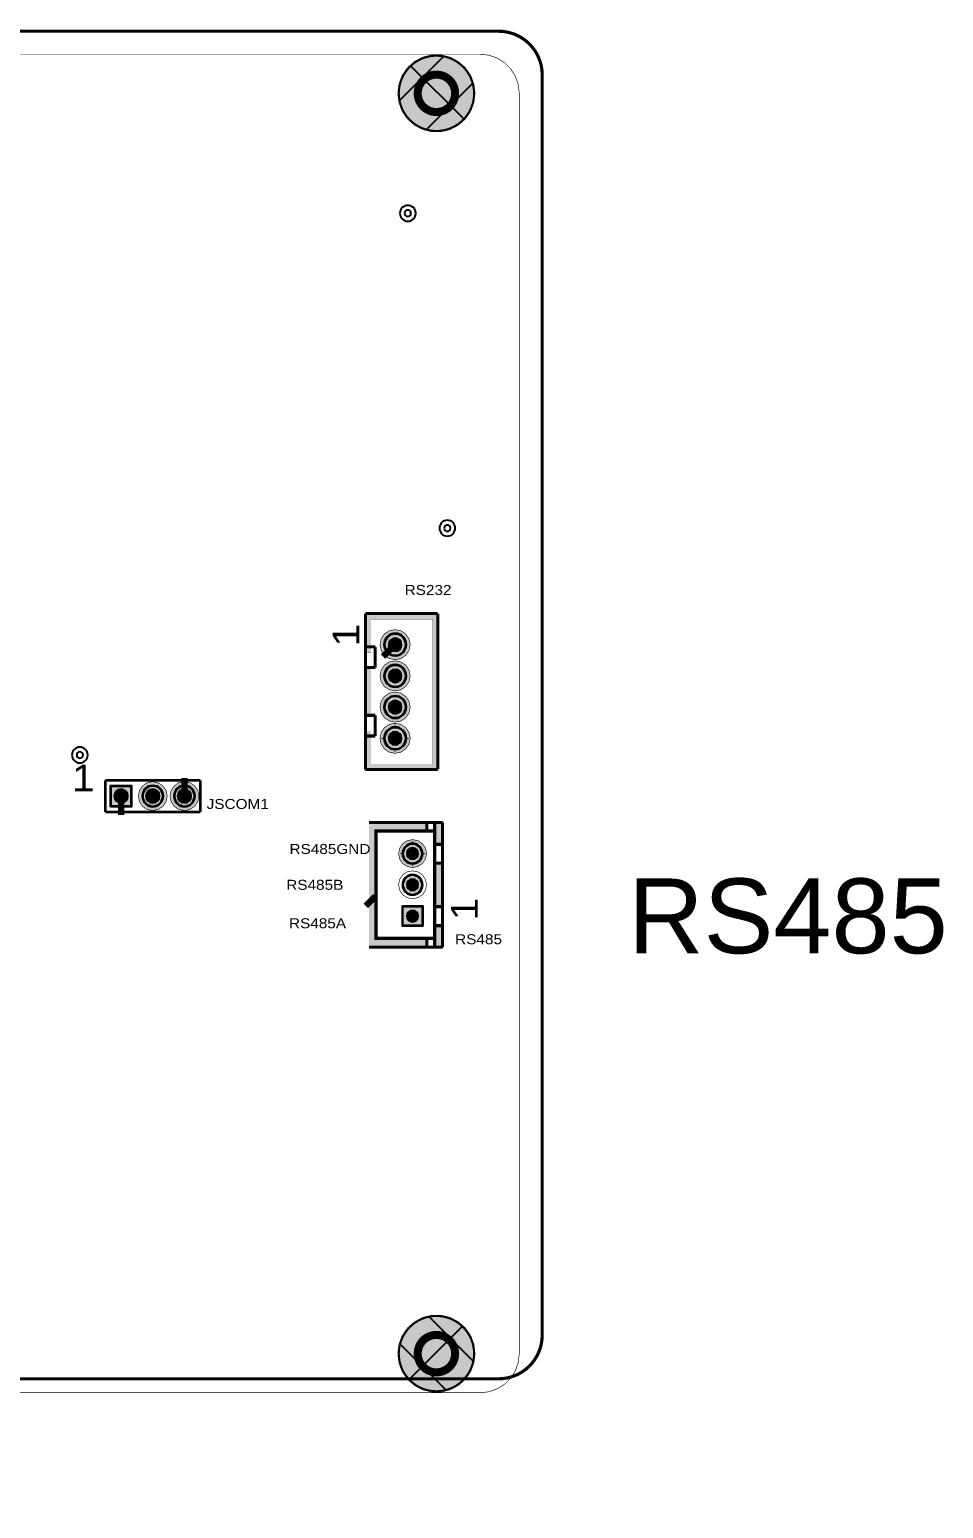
# Model space of a CAD drawing. Extents: x 0 to 215, y -148 to 39.
# Drawn here: x 141.4 to 214.6, y -116.9 to 1.6 of the extents above; entities that cross this region are included whole.
import ezdxf
from ezdxf.enums import TextEntityAlignment as Align

# ---------------------------------------------------------------- set-up
doc = ezdxf.new("R2010")
doc.units = 0
doc.header["$MEASUREMENT"] = 0
doc.layers.get('0').update_dxf_attribs({"linetype": 'CONTINUOUS'})
for name, color, linetype in [('BOARD-OUTLINE-LAYER', 6, 'CONTINUOUS'), ('BOTTOM-LAYER', 5, 'CONTINUOUS'), ('BOTTOM-PASTE-MASK-LAYER', 16, 'CONTINUOUS'), ('BOTTOM-SOLDER-MASK-LAYER', 200, 'CONTINUOUS'), ('DOCUMENT-LAYER', 7, 'CONTINUOUS'), ('HOLE-LAYER', 250, 'CONTINUOUS'), ('MULTI-LAYER', 9, 'CONTINUOUS'), ('TOP-LAYER', 1, 'CONTINUOUS'), ('TOP-PASTE-MASK-LAYER', 8, 'CONTINUOUS'), ('TOP-SILKSCREEN-LAYER', 40, 'CONTINUOUS'), ('TOP-SOLDER-MASK-LAYER', 216, 'CONTINUOUS')]:
    doc.layers.add(name, color=color, linetype=linetype)
doc.styles.get("Standard").update_dxf_attribs({"font": 'arial.ttf'})
pattern_1 = [(45, (0, 0), (-2.245064, 2.245064), []), (135, (0, 0), (-2.245064, -2.245064), [])]

msp = doc.modelspace()

# ---------------------------------------------------------------- hatches: boundary and pattern name
at = {"layer": 'BOTTOM-LAYER'}
for points in [[(170.9, -3.5), (170.99, -4.24), (171.25, -4.94), (171.68, -5.56), (172.24, -6.05), (172.9, -6.4), (173.63, -6.58), (174.37, -6.58), (175.1, -6.4), (175.76, -6.05), (176.32, -5.56), (176.75, -4.94), (177.01, -4.24), (177.1, -3.5), (177.01, -2.76), (176.75, -2.06), (176.32, -1.44), (175.76, -0.95), (175.1, -0.6), (174.37, -0.42), (173.63, -0.42), (172.9, -0.6), (172.24, -0.95), (171.68, -1.44), (171.25, -2.06), (170.99, -2.76)], [(170.69, -46.48), (170.23, -46.57), (169.83, -46.83), (169.57, -47.22), (169.48, -47.68), (169.57, -48.15), (169.83, -48.54), (170.23, -48.8), (170.69, -48.89), (171.15, -48.8), (171.54, -48.54), (171.8, -48.15), (171.9, -47.68), (171.8, -47.22), (171.54, -46.83), (171.15, -46.57)], [(169.84, -47.68, 1), (171.54, -47.68, 1)], [(170.69, -48.98), (170.23, -49.07), (169.83, -49.33), (169.57, -49.72), (169.48, -50.19), (169.57, -50.65), (169.83, -51.04), (170.23, -51.3), (170.69, -51.39), (171.15, -51.3), (171.54, -51.04), (171.8, -50.65), (171.9, -50.19), (171.8, -49.72), (171.54, -49.33), (171.15, -49.07)], [(169.84, -50.19, 1), (171.54, -50.19, 1)], [(169.84, -52.68, 1), (171.54, -52.68, 1)], [(170.69, -53.98), (170.23, -54.07), (169.83, -54.33), (169.57, -54.72), (169.48, -55.19), (169.57, -55.65), (169.83, -56.04), (170.23, -56.3), (170.69, -56.39), (171.15, -56.3), (171.54, -56.04), (171.8, -55.65), (171.9, -55.19), (171.8, -54.72), (171.54, -54.33), (171.15, -54.07)], [(169.84, -55.19, 1), (171.54, -55.19, 1)], [(147.93, -60.62), (147.93, -59.02), (149.5, -59.02), (149.5, -60.62)], [(150.1, -59.82), (150.19, -60.26), (150.44, -60.64), (150.81, -60.89), (151.26, -60.98), (151.7, -60.89), (152.08, -60.64), (152.33, -60.26), (152.42, -59.82), (152.33, -59.37), (152.08, -59), (151.7, -58.75), (151.26, -58.66), (150.81, -58.75), (150.44, -59), (150.19, -59.37)], [(150.46, -59.82, 1), (152.06, -59.82, 1)], [(152.64, -59.82), (152.73, -60.26), (152.98, -60.64), (153.35, -60.89), (153.8, -60.98), (154.24, -60.89), (154.62, -60.64), (154.87, -60.26), (154.96, -59.82), (154.87, -59.37), (154.62, -59), (154.24, -58.75), (153.8, -58.66), (153.35, -58.75), (152.98, -59), (152.73, -59.37)], [(153, -59.82, 1), (154.6, -59.82, 1)], [(172.09, -65.55), (172.51, -65.46), (172.88, -65.22), (173.12, -64.86), (173.21, -64.43), (173.12, -64), (172.88, -63.64), (172.51, -63.39), (172.09, -63.31), (171.66, -63.39), (171.29, -63.64), (171.05, -64), (170.97, -64.43), (171.05, -64.86), (171.29, -65.22), (171.66, -65.46)], [(171.32, -64.43, 1), (172.85, -64.43, 1)], [(171.32, -66.93, 1), (172.85, -66.93, 1)], [(172.85, -70.19), (171.32, -70.19), (171.32, -68.67), (172.85, -68.67)], [(170.9, -104.5), (170.99, -105.24), (171.25, -105.94), (171.68, -106.56), (172.24, -107.05), (172.9, -107.4), (173.63, -107.58), (174.37, -107.58), (175.1, -107.4), (175.76, -107.05), (176.32, -106.56), (176.75, -105.94), (177.01, -105.24), (177.1, -104.5), (177.01, -103.76), (176.75, -103.06), (176.32, -102.44), (175.76, -101.95), (175.1, -101.6), (174.37, -101.42), (173.63, -101.42), (172.9, -101.6), (172.24, -101.95), (171.68, -102.44), (171.25, -103.06), (170.99, -103.76)]]:
    msp.add_hatch(color=256, dxfattribs=at).paths.add_polyline_path(points)
at = {"layer": 'BOTTOM-PASTE-MASK-LAYER'}
for points in [[(169.84, -47.68, 1), (171.54, -47.68, 1)], [(169.84, -50.19, 1), (171.54, -50.19, 1)], [(169.84, -52.68, 1), (171.54, -52.68, 1)], [(169.84, -55.19, 1), (171.54, -55.19, 1)], [(147.93, -60.62), (147.93, -59.02), (149.5, -59.02), (149.5, -60.62)], [(150.46, -59.82, 1), (152.06, -59.82, 1)], [(153, -59.82, 1), (154.6, -59.82, 1)], [(171.32, -64.43, 1), (172.85, -64.43, 1)], [(171.32, -66.93, 1), (172.85, -66.93, 1)], [(172.85, -70.19), (171.32, -70.19), (171.32, -68.67), (172.85, -68.67)]]:
    msp.add_hatch(color=256, dxfattribs=at).paths.add_polyline_path(points)
at = {"layer": 'BOTTOM-SOLDER-MASK-LAYER'}
for points in [[(169.79, -47.68, 1), (171.59, -47.68, 1)], [(169.79, -50.19, 1), (171.59, -50.19, 1)], [(169.79, -52.68, 1), (171.59, -52.68, 1)], [(169.79, -55.19, 1), (171.59, -55.19, 1)], [(147.88, -60.67), (147.88, -58.97), (149.56, -58.97), (149.56, -60.67)], [(150.41, -59.82, 1), (152.11, -59.82, 1)], [(152.95, -59.82, 1), (154.65, -59.82, 1)], [(171.27, -64.43, 1), (172.9, -64.43, 1)], [(171.27, -66.93, 1), (172.9, -66.93, 1)], [(172.9, -70.24), (171.27, -70.24), (171.27, -68.62), (172.9, -68.62)]]:
    msp.add_hatch(color=256, dxfattribs=at).paths.add_polyline_path(points)
at = {"layer": 'DOCUMENT-LAYER'}
for points in [[(168.36, -45.19), (174.11, -45.19), (174.11, -57.69), (168.36, -57.69), (168.36, -54.57), (168.76, -54.57), (168.76, -57.24), (173.71, -57.24), (173.71, -45.64), (168.76, -45.64), (168.76, -48.31), (168.36, -48.31)], [(168.36, -45.19), (174.11, -45.19), (174.11, -57.69), (168.36, -57.69), (168.36, -54.57), (168.76, -54.57), (168.76, -57.24), (173.71, -57.24), (173.71, -45.64), (168.76, -45.64), (168.76, -48.31), (168.36, -48.31)], [(168.36, -53.44), (168.36, -49.44), (168.76, -49.44), (168.76, -53.44)], [(168.36, -53.44), (168.36, -49.44), (168.76, -49.44), (168.76, -53.44)], [(173.23, -61.93), (173.23, -62.61), (169.16, -62.61), (169.16, -71.25), (173.23, -71.25), (173.23, -71.93), (168.59, -71.93), (168.59, -61.93)], [(173.23, -61.93), (173.23, -62.61), (169.16, -62.61), (169.16, -71.25), (173.23, -71.25), (173.23, -71.93), (168.59, -71.93), (168.59, -61.93)], [(173.86, -61.93), (173.86, -63.68), (174.5, -63.63), (174.49, -61.93)], [(173.86, -61.93), (173.86, -63.68), (174.5, -63.63), (174.49, -61.93)], [(173.86, -65.2), (174.5, -65.15), (174.49, -68.68), (173.86, -68.68)], [(173.86, -65.2), (174.5, -65.15), (174.49, -68.68), (173.86, -68.68)], [(173.86, -70.2), (174.46, -70.2), (174.49, -70.23), (174.49, -71.93), (173.86, -71.93)], [(173.86, -70.2), (174.46, -70.2), (174.49, -70.23), (174.49, -71.93), (173.86, -71.93)]]:
    msp.add_hatch(color=256, dxfattribs=at).paths.add_polyline_path(points)
at = {"layer": 'HOLE-LAYER'}
for points in [[(170.16, -47.69, 1), (171.21, -47.69, 1)], [(170.16, -50.19, 1), (171.21, -50.19, 1)], [(170.16, -52.69, 1), (171.21, -52.69, 1)], [(170.16, -55.19, 1), (171.21, -55.19, 1)], [(148.17, -59.82, 1), (149.27, -59.82, 1)], [(150.71, -59.82, 1), (151.81, -59.82, 1)], [(153.25, -59.82, 1), (154.35, -59.82, 1)], [(171.63, -64.43, 1), (172.54, -64.43, 1)], [(171.63, -66.93, 1), (172.54, -66.93, 1)], [(171.63, -69.43, 1), (172.54, -69.43, 1)]]:
    msp.add_hatch(color=256, dxfattribs=at).paths.add_polyline_path(points)
at = {"layer": 'MULTI-LAYER'}
h = msp.add_hatch(dxfattribs=at)
h.set_pattern_fill('ANSI37', color=256, style=0)
h.set_pattern_definition(pattern_1)
h.paths.add_polyline_path([(171, -3.5, 1), (177, -3.5, 1)])
for points in [[(172.5, -3.5, 1), (175.5, -3.5, 1)], [(169.84, -47.68, 1), (171.54, -47.68, 1)], [(169.84, -47.68, 1), (171.54, -47.68, 1)], [(169.84, -47.68, 1), (171.54, -47.68, 1)], [(169.84, -50.19, 1), (171.54, -50.19, 1)], [(169.84, -50.19, 1), (171.54, -50.19, 1)], [(169.84, -50.19, 1), (171.54, -50.19, 1)], [(169.84, -52.68, 1), (171.54, -52.68, 1)], [(169.84, -52.68, 1), (171.54, -52.68, 1)], [(169.84, -52.68, 1), (171.54, -52.68, 1)], [(169.84, -55.19, 1), (171.54, -55.19, 1)], [(169.84, -55.19, 1), (171.54, -55.19, 1)], [(169.84, -55.19, 1), (171.54, -55.19, 1)], [(147.93, -60.62), (147.93, -59.02), (149.5, -59.02), (149.5, -60.62)], [(147.93, -60.62), (147.93, -59.02), (149.5, -59.02), (149.5, -60.62)], [(147.93, -60.62), (147.93, -59.02), (149.5, -59.02), (149.5, -60.62)], [(150.46, -59.82, 1), (152.06, -59.82, 1)], [(150.46, -59.82, 1), (152.06, -59.82, 1)], [(150.46, -59.82, 1), (152.06, -59.82, 1)], [(153, -59.82, 1), (154.6, -59.82, 1)], [(153, -59.82, 1), (154.6, -59.82, 1)], [(153, -59.82, 1), (154.6, -59.82, 1)], [(171.32, -64.43, 1), (172.85, -64.43, 1)], [(171.32, -64.43, 1), (172.85, -64.43, 1)], [(171.32, -64.43, 1), (172.85, -64.43, 1)], [(171.32, -66.93, 1), (172.85, -66.93, 1)], [(171.32, -66.93, 1), (172.85, -66.93, 1)], [(171.32, -66.93, 1), (172.85, -66.93, 1)], [(172.85, -70.19), (171.32, -70.19), (171.32, -68.67), (172.85, -68.67)], [(172.85, -70.19), (171.32, -70.19), (171.32, -68.67), (172.85, -68.67)], [(172.85, -70.19), (171.32, -70.19), (171.32, -68.67), (172.85, -68.67)], [(172.5, -104.5, 1), (175.5, -104.5, 1)]]:
    msp.add_hatch(color=256, dxfattribs=at).paths.add_polyline_path(points)
h = msp.add_hatch(dxfattribs=at)
h.set_pattern_fill('ANSI37', color=256, style=0)
h.set_pattern_definition(pattern_1)
h.paths.add_polyline_path([(171, -104.5, 1), (177, -104.5, 1)])
at = {"layer": 'TOP-LAYER'}
for points in [[(170.9, -3.5), (170.99, -4.24), (171.25, -4.94), (171.68, -5.56), (172.24, -6.05), (172.9, -6.4), (173.63, -6.58), (174.37, -6.58), (175.1, -6.4), (175.76, -6.05), (176.32, -5.56), (176.75, -4.94), (177.01, -4.24), (177.1, -3.5), (177.01, -2.76), (176.75, -2.06), (176.32, -1.44), (175.76, -0.95), (175.1, -0.6), (174.37, -0.42), (173.63, -0.42), (172.9, -0.6), (172.24, -0.95), (171.68, -1.44), (171.25, -2.06), (170.99, -2.76)], [(169.84, -47.68, 1), (171.54, -47.68, 1)], [(169.84, -50.19, 1), (171.54, -50.19, 1)], [(170.69, -51.48), (170.23, -51.57), (169.83, -51.83), (169.57, -52.22), (169.48, -52.68), (169.57, -53.15), (169.83, -53.54), (170.23, -53.8), (170.69, -53.89), (171.15, -53.8), (171.54, -53.54), (171.8, -53.15), (171.9, -52.68), (171.8, -52.22), (171.54, -51.83), (171.15, -51.57)], [(169.84, -52.68, 1), (171.54, -52.68, 1)], [(170.69, -53.98), (170.23, -54.07), (169.83, -54.33), (169.57, -54.72), (169.48, -55.19), (169.57, -55.65), (169.83, -56.04), (170.23, -56.3), (170.69, -56.39), (171.15, -56.3), (171.54, -56.04), (171.8, -55.65), (171.9, -55.19), (171.8, -54.72), (171.54, -54.33), (171.15, -54.07)], [(169.84, -55.19, 1), (171.54, -55.19, 1)], [(147.93, -60.62), (147.93, -59.02), (149.5, -59.02), (149.5, -60.62)], [(150.46, -59.82, 1), (152.06, -59.82, 1)], [(153, -59.82, 1), (154.6, -59.82, 1)], [(172.09, -65.55), (172.51, -65.46), (172.88, -65.22), (173.12, -64.86), (173.21, -64.43), (173.12, -64), (172.88, -63.64), (172.51, -63.39), (172.09, -63.31), (171.66, -63.39), (171.29, -63.64), (171.05, -64), (170.97, -64.43), (171.05, -64.86), (171.29, -65.22), (171.66, -65.46)], [(171.32, -64.43, 1), (172.85, -64.43, 1)], [(171.32, -66.93, 1), (172.85, -66.93, 1)], [(172.85, -70.19), (171.32, -70.19), (171.32, -68.67), (172.85, -68.67)], [(170.9, -104.5), (170.99, -105.24), (171.25, -105.94), (171.68, -106.56), (172.24, -107.05), (172.9, -107.4), (173.63, -107.58), (174.37, -107.58), (175.1, -107.4), (175.76, -107.05), (176.32, -106.56), (176.75, -105.94), (177.01, -105.24), (177.1, -104.5), (177.01, -103.76), (176.75, -103.06), (176.32, -102.44), (175.76, -101.95), (175.1, -101.6), (174.37, -101.42), (173.63, -101.42), (172.9, -101.6), (172.24, -101.95), (171.68, -102.44), (171.25, -103.06), (170.99, -103.76)]]:
    msp.add_hatch(color=256, dxfattribs=at).paths.add_polyline_path(points)
at = {"layer": 'TOP-PASTE-MASK-LAYER'}
for points in [[(169.84, -47.68, 1), (171.54, -47.68, 1)], [(169.84, -50.19, 1), (171.54, -50.19, 1)], [(169.84, -52.68, 1), (171.54, -52.68, 1)], [(169.84, -55.19, 1), (171.54, -55.19, 1)], [(147.93, -60.62), (147.93, -59.02), (149.5, -59.02), (149.5, -60.62)], [(150.46, -59.82, 1), (152.06, -59.82, 1)], [(153, -59.82, 1), (154.6, -59.82, 1)], [(171.32, -64.43, 1), (172.85, -64.43, 1)], [(171.32, -66.93, 1), (172.85, -66.93, 1)], [(172.85, -70.19), (171.32, -70.19), (171.32, -68.67), (172.85, -68.67)]]:
    msp.add_hatch(color=256, dxfattribs=at).paths.add_polyline_path(points)
at = {"layer": 'TOP-SOLDER-MASK-LAYER'}
for points in [[(169.79, -47.68, 1), (171.59, -47.68, 1)], [(169.79, -50.19, 1), (171.59, -50.19, 1)], [(169.79, -52.68, 1), (171.59, -52.68, 1)], [(169.79, -55.19, 1), (171.59, -55.19, 1)], [(147.88, -60.67), (147.88, -58.97), (149.56, -58.97), (149.56, -60.67)], [(150.41, -59.82, 1), (152.11, -59.82, 1)], [(152.95, -59.82, 1), (154.65, -59.82, 1)], [(171.27, -64.43, 1), (172.9, -64.43, 1)], [(171.27, -66.93, 1), (172.9, -66.93, 1)], [(172.9, -70.24), (171.27, -70.24), (171.27, -68.62), (172.9, -68.62)]]:
    msp.add_hatch(color=256, dxfattribs=at).paths.add_polyline_path(points)

# ---------------------------------------------------------------- linework, layer by layer
at = {"layer": 'BOARD-OUTLINE-LAYER', "const_width": 0.254}
msp.add_lwpolyline([(1.48, -103.02), (1.48, -2.02, -0.414), (4.98, 1.48), (178.98, 1.48, -0.414), (182.48, -2.02), (182.48, -103.02, -0.414), (178.98, -106.52), (4.98, -106.52, -0.414)], format="xyb", close=True, dxfattribs=at)
at = {"layer": 'BOTTOM-LAYER'}
for points, const_width in [([(0.25, -116.71), (0.25, 0), (187.07, 0), (187.07, -116.71)], 0.00508), ([(170.9, -3.5), (170.99, -4.24), (171.25, -4.94), (171.68, -5.56), (172.24, -6.05), (172.9, -6.4), (173.63, -6.58), (174.37, -6.58), (175.1, -6.4), (175.76, -6.05), (176.32, -5.56), (176.75, -4.94), (177.01, -4.24), (177.1, -3.5), (177.01, -2.76), (176.75, -2.06), (176.32, -1.44), (175.76, -0.95), (175.1, -0.6), (174.37, -0.42), (173.63, -0.42), (172.9, -0.6), (172.24, -0.95), (171.68, -1.44), (171.25, -2.06), (170.99, -2.76)], 0.0508), ([(170.69, -46.48), (170.23, -46.57), (169.83, -46.83), (169.57, -47.22), (169.48, -47.68), (169.57, -48.15), (169.83, -48.54), (170.23, -48.8), (170.69, -48.89), (171.15, -48.8), (171.54, -48.54), (171.8, -48.15), (171.9, -47.68), (171.8, -47.22), (171.54, -46.83), (171.15, -46.57)], 0.0508), ([(170.69, -48.98), (170.23, -49.07), (169.83, -49.33), (169.57, -49.72), (169.48, -50.19), (169.57, -50.65), (169.83, -51.04), (170.23, -51.3), (170.69, -51.39), (171.15, -51.3), (171.54, -51.04), (171.8, -50.65), (171.9, -50.19), (171.8, -49.72), (171.54, -49.33), (171.15, -49.07)], 0.0508), ([(170.69, -53.98), (170.23, -54.07), (169.83, -54.33), (169.57, -54.72), (169.48, -55.19), (169.57, -55.65), (169.83, -56.04), (170.23, -56.3), (170.69, -56.39), (171.15, -56.3), (171.54, -56.04), (171.8, -55.65), (171.9, -55.19), (171.8, -54.72), (171.54, -54.33), (171.15, -54.07)], 0.0508), ([(150.1, -59.82), (150.19, -60.26), (150.44, -60.64), (150.81, -60.89), (151.26, -60.98), (151.7, -60.89), (152.08, -60.64), (152.33, -60.26), (152.42, -59.82), (152.33, -59.37), (152.08, -59), (151.7, -58.75), (151.26, -58.66), (150.81, -58.75), (150.44, -59), (150.19, -59.37)], 0.0508), ([(152.64, -59.82), (152.73, -60.26), (152.98, -60.64), (153.35, -60.89), (153.8, -60.98), (154.24, -60.89), (154.62, -60.64), (154.87, -60.26), (154.96, -59.82), (154.87, -59.37), (154.62, -59), (154.24, -58.75), (153.8, -58.66), (153.35, -58.75), (152.98, -59), (152.73, -59.37)], 0.0508), ([(172.09, -65.55), (172.51, -65.46), (172.88, -65.22), (173.12, -64.86), (173.21, -64.43), (173.12, -64), (172.88, -63.64), (172.51, -63.39), (172.09, -63.31), (171.66, -63.39), (171.29, -63.64), (171.05, -64), (170.97, -64.43), (171.05, -64.86), (171.29, -65.22), (171.66, -65.46)], 0.0508), ([(172.09, -68.05), (172.51, -67.96), (172.88, -67.72), (173.12, -67.36), (173.21, -66.93), (173.12, -66.5), (172.88, -66.14), (172.51, -65.89), (172.09, -65.81), (171.66, -65.89), (171.29, -66.14), (171.05, -66.5), (170.97, -66.93), (171.05, -67.36), (171.29, -67.72), (171.66, -67.96)], 0.0508), ([(170.9, -104.5), (170.99, -105.24), (171.25, -105.94), (171.68, -106.56), (172.24, -107.05), (172.9, -107.4), (173.63, -107.58), (174.37, -107.58), (175.1, -107.4), (175.76, -107.05), (176.32, -106.56), (176.75, -105.94), (177.01, -105.24), (177.1, -104.5), (177.01, -103.76), (176.75, -103.06), (176.32, -102.44), (175.76, -101.95), (175.1, -101.6), (174.37, -101.42), (173.63, -101.42), (172.9, -101.6), (172.24, -101.95), (171.68, -102.44), (171.25, -103.06), (170.99, -103.76)], 0.0508)]:
    msp.add_lwpolyline(points, close=True, dxfattribs=dict(at, const_width=const_width))
for points, const_width in [([(3.5, -0.36), (177.5, -0.36), (178.2, -0.44), (178.86, -0.67), (179.46, -1.04), (179.96, -1.54), (180.33, -2.14), (180.56, -2.8), (180.64, -3.5), (180.64, -104.5), (180.56, -105.2), (180.33, -105.86), (179.96, -106.46), (179.46, -106.96), (178.86, -107.33), (178.2, -107.56), (177.5, -107.64), (3.5, -107.64)], 0.0508), ([(170.69, -54.34), (170.69, -54.08)], 0.0508), ([(169.84, -55.19), (169.58, -55.19)], 0.0508), ([(171.54, -55.19), (171.79, -55.19)], 0.0508), ([(170.69, -56.03), (170.69, -56.29)], 0.0508), ([(148.72, -61.34), (148.72, -59.82)], 0.508), ([(172.09, -63.67), (172.09, -63.41)], 0.0508), ([(171.33, -64.43), (171.07, -64.43)], 0.0508), ([(172.09, -65.19), (172.09, -65.45)], 0.0508), ([(172.84, -64.43), (173.1, -64.43)], 0.0508)]:
    msp.add_lwpolyline(points, dxfattribs=dict(at, const_width=const_width))
for points in [[(169.84, -47.68, 1), (171.54, -47.68, 1)], [(169.84, -50.19, 1), (171.54, -50.19, 1)], [(169.84, -52.68, 1), (171.54, -52.68, 1)], [(169.84, -55.19, 1), (171.54, -55.19, 1)], [(171.32, -64.43, 1), (172.85, -64.43, 1)], [(171.32, -66.93, 1), (172.85, -66.93, 1)]]:
    msp.add_lwpolyline(points, format="xyb", close=True, dxfattribs=at)
for points in [[(147.93, -60.62), (147.93, -59.02), (149.5, -59.02), (149.5, -60.62)], [(172.85, -70.19), (171.32, -70.19), (171.32, -68.67), (172.85, -68.67)]]:
    msp.add_lwpolyline(points, close=True, dxfattribs=at)
for points in [[(150.46, -59.82, 1), (152.06, -59.82), (152.06, -59.82, 1), (150.46, -59.82)], [(153, -59.82, 1), (154.6, -59.82), (154.6, -59.82, 1), (153, -59.82)]]:
    msp.add_lwpolyline(points, format="xyb", dxfattribs=at)
at = {"layer": 'BOTTOM-PASTE-MASK-LAYER'}
for points in [[(169.84, -47.68, 1), (171.54, -47.68, 1)], [(169.84, -50.19, 1), (171.54, -50.19, 1)], [(169.84, -52.68, 1), (171.54, -52.68, 1)], [(169.84, -55.19, 1), (171.54, -55.19, 1)], [(171.32, -64.43, 1), (172.85, -64.43, 1)], [(171.32, -66.93, 1), (172.85, -66.93, 1)]]:
    msp.add_lwpolyline(points, format="xyb", close=True, dxfattribs=at)
for points in [[(147.93, -60.62), (147.93, -59.02), (149.5, -59.02), (149.5, -60.62)], [(172.85, -70.19), (171.32, -70.19), (171.32, -68.67), (172.85, -68.67)]]:
    msp.add_lwpolyline(points, close=True, dxfattribs=at)
for points in [[(150.46, -59.82, 1), (152.06, -59.82), (152.06, -59.82, 1), (150.46, -59.82)], [(153, -59.82, 1), (154.6, -59.82), (154.6, -59.82, 1), (153, -59.82)]]:
    msp.add_lwpolyline(points, format="xyb", dxfattribs=at)
at = {"layer": 'BOTTOM-SOLDER-MASK-LAYER'}
for points in [[(169.79, -47.68, 1), (171.59, -47.68, 1)], [(169.79, -50.19, 1), (171.59, -50.19, 1)], [(169.79, -52.68, 1), (171.59, -52.68, 1)], [(169.79, -55.19, 1), (171.59, -55.19, 1)], [(150.41, -59.82, 1), (152.11, -59.82, 1)], [(152.95, -59.82, 1), (154.65, -59.82, 1)], [(171.27, -64.43, 1), (172.9, -64.43, 1)], [(171.27, -66.93, 1), (172.9, -66.93, 1)]]:
    msp.add_lwpolyline(points, format="xyb", close=True, dxfattribs=at)
for points in [[(147.88, -60.67), (147.88, -58.97), (149.56, -58.97), (149.56, -60.67)], [(172.9, -70.24), (171.27, -70.24), (171.27, -68.62), (172.9, -68.62)]]:
    msp.add_lwpolyline(points, close=True, dxfattribs=at)
at = {"layer": 'DOCUMENT-LAYER', "const_width": 0.00508}
for points in [[(168.36, -45.19), (174.11, -45.19), (174.11, -57.69), (168.36, -57.69), (168.36, -54.57), (168.76, -54.57), (168.76, -57.24), (173.71, -57.24), (173.71, -45.64), (168.76, -45.64), (168.76, -48.31), (168.36, -48.31)], [(168.36, -45.19), (174.11, -45.19), (174.11, -57.69), (168.36, -57.69), (168.36, -54.57), (168.76, -54.57), (168.76, -57.24), (173.71, -57.24), (173.71, -45.64), (168.76, -45.64), (168.76, -48.31), (168.36, -48.31)], [(168.36, -53.44), (168.36, -49.44), (168.76, -49.44), (168.76, -53.44)], [(168.36, -53.44), (168.36, -49.44), (168.76, -49.44), (168.76, -53.44)], [(173.23, -61.93), (173.23, -62.61), (169.16, -62.61), (169.16, -71.25), (173.23, -71.25), (173.23, -71.93), (168.59, -71.93), (168.59, -61.93)], [(173.23, -61.93), (173.23, -62.61), (169.16, -62.61), (169.16, -71.25), (173.23, -71.25), (173.23, -71.93), (168.59, -71.93), (168.59, -61.93)], [(173.86, -61.93), (173.86, -63.68), (174.5, -63.63), (174.49, -61.93)], [(173.86, -61.93), (173.86, -63.68), (174.5, -63.63), (174.49, -61.93)], [(173.86, -65.2), (174.5, -65.15), (174.49, -68.68), (173.86, -68.68)], [(173.86, -65.2), (174.5, -65.15), (174.49, -68.68), (173.86, -68.68)], [(173.86, -70.2), (174.46, -70.2), (174.49, -70.23), (174.49, -71.93), (173.86, -71.93)], [(173.86, -70.2), (174.46, -70.2), (174.49, -70.23), (174.49, -71.93), (173.86, -71.93)]]:
    msp.add_lwpolyline(points, close=True, dxfattribs=at)
at = {"layer": 'HOLE-LAYER'}
for points in [[(171.45, -13.11, 1), (171.96, -13.11, 1)], [(174.63, -38.35, 1), (175.13, -38.35, 1)], [(170.16, -47.69, 1), (171.21, -47.69, 1)], [(170.16, -50.19, 1), (171.21, -50.19, 1)], [(170.16, -52.69, 1), (171.21, -52.69, 1)], [(170.16, -55.19, 1), (171.21, -55.19, 1)], [(145.16, -56.53, 1), (145.67, -56.53, 1)]]:
    msp.add_lwpolyline(points, format="xyb", close=True, dxfattribs=at)
for points in [[(148.17, -59.82, 1), (149.27, -59.82), (149.27, -59.82, 1), (148.17, -59.82)], [(150.71, -59.82, 1), (151.81, -59.82), (151.81, -59.82, 1), (150.71, -59.82)], [(153.25, -59.82, 1), (154.35, -59.82), (154.35, -59.82, 1), (153.25, -59.82)], [(171.63, -64.43, 1), (172.54, -64.43), (172.54, -64.43, 1), (171.63, -64.43)], [(171.63, -66.93, 1), (172.54, -66.93), (172.54, -66.93, 1), (171.63, -66.93)], [(171.63, -69.43, 1), (172.54, -69.43), (172.54, -69.43, 1), (171.63, -69.43)]]:
    msp.add_lwpolyline(points, format="xyb", dxfattribs=at)
at = {"layer": 'MULTI-LAYER', "const_width": 0.129}
for points in [[(171, -3.5, 1), (177, -3.5), (177, -3.5, 1), (171, -3.5)], [(171, -104.5, 1), (177, -104.5), (177, -104.5, 1), (171, -104.5)]]:
    msp.add_lwpolyline(points, format="xyb", dxfattribs=at)
at = {"layer": 'MULTI-LAYER', "const_width": 0.645}
for points in [[(172.5, -3.5, 1), (175.5, -3.5, 1)], [(172.5, -104.5, 1), (175.5, -104.5, 1)]]:
    msp.add_lwpolyline(points, format="xyb", close=True, dxfattribs=at)
at = {"layer": 'MULTI-LAYER'}
for points in [[(171.07, -13.11, 1), (172.34, -13.11, 1)], [(174.24, -38.35, 1), (175.51, -38.35, 1)], [(169.84, -47.68, 1), (171.54, -47.68, 1)], [(169.84, -47.68, 1), (171.54, -47.68, 1)], [(169.84, -47.68, 1), (171.54, -47.68, 1)], [(169.84, -50.19, 1), (171.54, -50.19, 1)], [(169.84, -50.19, 1), (171.54, -50.19, 1)], [(169.84, -50.19, 1), (171.54, -50.19, 1)], [(169.84, -52.68, 1), (171.54, -52.68, 1)], [(169.84, -52.68, 1), (171.54, -52.68, 1)], [(169.84, -52.68, 1), (171.54, -52.68, 1)], [(169.84, -55.19, 1), (171.54, -55.19, 1)], [(169.84, -55.19, 1), (171.54, -55.19, 1)], [(169.84, -55.19, 1), (171.54, -55.19, 1)], [(144.78, -56.53, 1), (146.05, -56.53, 1)], [(171.32, -64.43, 1), (172.85, -64.43, 1)], [(171.32, -64.43, 1), (172.85, -64.43, 1)], [(171.32, -64.43, 1), (172.85, -64.43, 1)], [(171.32, -66.93, 1), (172.85, -66.93, 1)], [(171.32, -66.93, 1), (172.85, -66.93, 1)], [(171.32, -66.93, 1), (172.85, -66.93, 1)]]:
    msp.add_lwpolyline(points, format="xyb", close=True, dxfattribs=at)
for points in [[(147.93, -60.62), (147.93, -59.02), (149.5, -59.02), (149.5, -60.62)], [(147.93, -60.62), (147.93, -59.02), (149.5, -59.02), (149.5, -60.62)], [(147.93, -60.62), (147.93, -59.02), (149.5, -59.02), (149.5, -60.62)], [(172.85, -70.19), (171.32, -70.19), (171.32, -68.67), (172.85, -68.67)], [(172.85, -70.19), (171.32, -70.19), (171.32, -68.67), (172.85, -68.67)], [(172.85, -70.19), (171.32, -70.19), (171.32, -68.67), (172.85, -68.67)]]:
    msp.add_lwpolyline(points, close=True, dxfattribs=at)
for points in [[(150.46, -59.82, 1), (152.06, -59.82), (152.06, -59.82, 1), (150.46, -59.82)], [(150.46, -59.82, 1), (152.06, -59.82), (152.06, -59.82, 1), (150.46, -59.82)], [(150.46, -59.82, 1), (152.06, -59.82), (152.06, -59.82, 1), (150.46, -59.82)], [(153, -59.82, 1), (154.6, -59.82), (154.6, -59.82, 1), (153, -59.82)], [(153, -59.82, 1), (154.6, -59.82), (154.6, -59.82, 1), (153, -59.82)], [(153, -59.82, 1), (154.6, -59.82), (154.6, -59.82, 1), (153, -59.82)]]:
    msp.add_lwpolyline(points, format="xyb", dxfattribs=at)
at = {"layer": 'TOP-LAYER'}
for points, const_width in [([(-0.06, -116.9), (-0.06, -0.19), (186.75, -0.19), (186.75, -116.9)], 0.00508), ([(170.9, -3.5), (170.99, -4.24), (171.25, -4.94), (171.68, -5.56), (172.24, -6.05), (172.9, -6.4), (173.63, -6.58), (174.37, -6.58), (175.1, -6.4), (175.76, -6.05), (176.32, -5.56), (176.75, -4.94), (177.01, -4.24), (177.1, -3.5), (177.01, -2.76), (176.75, -2.06), (176.32, -1.44), (175.76, -0.95), (175.1, -0.6), (174.37, -0.42), (173.63, -0.42), (172.9, -0.6), (172.24, -0.95), (171.68, -1.44), (171.25, -2.06), (170.99, -2.76)], 0.0508), ([(170.69, -51.48), (170.23, -51.57), (169.83, -51.83), (169.57, -52.22), (169.48, -52.68), (169.57, -53.15), (169.83, -53.54), (170.23, -53.8), (170.69, -53.89), (171.15, -53.8), (171.54, -53.54), (171.8, -53.15), (171.9, -52.68), (171.8, -52.22), (171.54, -51.83), (171.15, -51.57)], 0.0508), ([(170.69, -53.98), (170.23, -54.07), (169.83, -54.33), (169.57, -54.72), (169.48, -55.19), (169.57, -55.65), (169.83, -56.04), (170.23, -56.3), (170.69, -56.39), (171.15, -56.3), (171.54, -56.04), (171.8, -55.65), (171.9, -55.19), (171.8, -54.72), (171.54, -54.33), (171.15, -54.07)], 0.0508), ([(172.09, -65.55), (172.51, -65.46), (172.88, -65.22), (173.12, -64.86), (173.21, -64.43), (173.12, -64), (172.88, -63.64), (172.51, -63.39), (172.09, -63.31), (171.66, -63.39), (171.29, -63.64), (171.05, -64), (170.97, -64.43), (171.05, -64.86), (171.29, -65.22), (171.66, -65.46)], 0.0508), ([(170.9, -104.5), (170.99, -105.24), (171.25, -105.94), (171.68, -106.56), (172.24, -107.05), (172.9, -107.4), (173.63, -107.58), (174.37, -107.58), (175.1, -107.4), (175.76, -107.05), (176.32, -106.56), (176.75, -105.94), (177.01, -105.24), (177.1, -104.5), (177.01, -103.76), (176.75, -103.06), (176.32, -102.44), (175.76, -101.95), (175.1, -101.6), (174.37, -101.42), (173.63, -101.42), (172.9, -101.6), (172.24, -101.95), (171.68, -102.44), (171.25, -103.06), (170.99, -103.76)], 0.0508)]:
    msp.add_lwpolyline(points, close=True, dxfattribs=dict(at, const_width=const_width))
for points, const_width in [([(3.5, -0.36), (177.5, -0.36), (178.2, -0.44), (178.86, -0.67), (179.46, -1.04), (179.96, -1.54), (180.33, -2.14), (180.56, -2.8), (180.64, -3.5), (180.64, -104.5), (180.56, -105.2), (180.33, -105.86), (179.96, -106.46), (179.46, -106.96), (178.86, -107.33), (178.2, -107.56), (177.5, -107.64), (3.5, -107.64)], 0.0508), ([(169.73, -48.64), (170.69, -47.68)], 0.508), ([(170.41, -49.91), (170.69, -50.19)], 0.508), ([(170.69, -54.34), (170.69, -54.08)], 0.0508), ([(169.84, -55.19), (169.58, -55.19)], 0.0508), ([(171.54, -55.19), (171.79, -55.19)], 0.0508), ([(170.69, -56.03), (170.69, -56.29)], 0.0508), ([(153.8, -59.82), (153.8, -58.38)], 0.508), ([(151.26, -59.53), (151.26, -59.82)], 0.508), ([(172.09, -63.67), (172.09, -63.41)], 0.0508), ([(171.33, -64.43), (171.07, -64.43)], 0.0508), ([(172.09, -65.19), (172.09, -65.45)], 0.0508), ([(172.84, -64.43), (173.1, -64.43)], 0.0508), ([(168.33, -68.63), (169.11, -67.85)], 0.508)]:
    msp.add_lwpolyline(points, dxfattribs=dict(at, const_width=const_width))
for points in [[(169.84, -47.68, 1), (171.54, -47.68, 1)], [(169.84, -50.19, 1), (171.54, -50.19, 1)], [(169.84, -52.68, 1), (171.54, -52.68, 1)], [(169.84, -55.19, 1), (171.54, -55.19, 1)], [(171.32, -64.43, 1), (172.85, -64.43, 1)], [(171.32, -66.93, 1), (172.85, -66.93, 1)]]:
    msp.add_lwpolyline(points, format="xyb", close=True, dxfattribs=at)
for points in [[(147.93, -60.62), (147.93, -59.02), (149.5, -59.02), (149.5, -60.62)], [(172.85, -70.19), (171.32, -70.19), (171.32, -68.67), (172.85, -68.67)]]:
    msp.add_lwpolyline(points, close=True, dxfattribs=at)
for points in [[(150.46, -59.82, 1), (152.06, -59.82), (152.06, -59.82, 1), (150.46, -59.82)], [(153, -59.82, 1), (154.6, -59.82), (154.6, -59.82, 1), (153, -59.82)]]:
    msp.add_lwpolyline(points, format="xyb", dxfattribs=at)
at = {"layer": 'TOP-PASTE-MASK-LAYER'}
for points in [[(169.84, -47.68, 1), (171.54, -47.68, 1)], [(169.84, -50.19, 1), (171.54, -50.19, 1)], [(169.84, -52.68, 1), (171.54, -52.68, 1)], [(169.84, -55.19, 1), (171.54, -55.19, 1)], [(171.32, -64.43, 1), (172.85, -64.43, 1)], [(171.32, -66.93, 1), (172.85, -66.93, 1)]]:
    msp.add_lwpolyline(points, format="xyb", close=True, dxfattribs=at)
for points in [[(147.93, -60.62), (147.93, -59.02), (149.5, -59.02), (149.5, -60.62)], [(172.85, -70.19), (171.32, -70.19), (171.32, -68.67), (172.85, -68.67)]]:
    msp.add_lwpolyline(points, close=True, dxfattribs=at)
for points in [[(150.46, -59.82, 1), (152.06, -59.82), (152.06, -59.82, 1), (150.46, -59.82)], [(153, -59.82, 1), (154.6, -59.82), (154.6, -59.82, 1), (153, -59.82)]]:
    msp.add_lwpolyline(points, format="xyb", dxfattribs=at)
at = {"layer": 'TOP-SILKSCREEN-LAYER'}
for points, const_width in [([(168.31, -57.69), (168.31, -45.19)], 0.254), ([(168.31, -45.19), (174.11, -45.19)], 0.254), ([(168.31, -57.69), (168.31, -45.19)], 0.254), ([(168.31, -45.19), (174.11, -45.19)], 0.254), ([(174.11, -45.19), (174.11, -57.68)], 0.254), ([(174.11, -45.19), (174.11, -57.68)], 0.254), ([(168.36, -47.86), (168.31, -47.91)], 0.254), ([(168.36, -47.86), (168.31, -47.91)], 0.254), ([(169.09, -47.86), (168.36, -47.86)], 0.254), ([(169.09, -47.86), (168.36, -47.86)], 0.254), ([(169.09, -49.52), (169.09, -47.86)], 0.254), ([(169.09, -49.52), (169.09, -47.86)], 0.254), ([(168.31, -49.52), (169.09, -49.52)], 0.254), ([(168.31, -49.52), (169.09, -49.52)], 0.254), ([(168.36, -53.35), (168.31, -53.4)], 0.254), ([(168.36, -53.35), (168.31, -53.4)], 0.254), ([(169.09, -53.35), (168.36, -53.35)], 0.254), ([(169.09, -53.35), (168.36, -53.35)], 0.254), ([(169.09, -55.01), (169.09, -53.35)], 0.254), ([(169.09, -55.01), (169.09, -53.35)], 0.254), ([(168.31, -55.01), (169.09, -55.01)], 0.254), ([(168.31, -55.01), (169.09, -55.01)], 0.254), ([(174.11, -57.69), (168.31, -57.69)], 0.254), ([(174.11, -57.69), (168.31, -57.69)], 0.254), ([(174.11, -57.68), (174.1, -57.69)], 0.254), ([(174.11, -57.68), (174.1, -57.69)], 0.254), ([(149.35, -58.55), (147.45, -58.55)], 0.203), ([(147.45, -58.55), (147.45, -61.09)], 0.203), ([(149.35, -58.55), (147.45, -58.55)], 0.203), ([(147.45, -58.55), (147.45, -61.09)], 0.203), ([(155.07, -58.55), (149.35, -58.55)], 0.203), ([(155.07, -58.55), (149.35, -58.55)], 0.203), ([(155.07, -61.09), (155.07, -58.55)], 0.203), ([(155.07, -61.09), (155.07, -58.55)], 0.203), ([(147.45, -61.09), (155.07, -61.09)], 0.203), ([(147.45, -61.09), (155.07, -61.09)], 0.203), ([(168.59, -61.93), (174.49, -61.93)], 0.254), ([(168.59, -61.93), (174.49, -61.93)], 0.254), ([(173.23, -62.61), (173.23, -61.93)], 0.254), ([(173.23, -62.61), (173.23, -61.93)], 0.254), ([(173.86, -62.61), (173.86, -61.93)], 0.254), ([(173.86, -62.61), (173.86, -61.93)], 0.254), ([(174.49, -61.93), (174.49, -71.93)], 0.254), ([(174.49, -61.93), (174.49, -71.93)], 0.254), ([(173.86, -63.68), (174.49, -63.68)], 0.254), ([(173.86, -63.68), (174.49, -63.68)], 0.254), ([(173.86, -65.2), (174.49, -65.2)], 0.254), ([(173.86, -65.2), (174.49, -65.2)], 0.254), ([(173.86, -68.68), (174.49, -68.68)], 0.254), ([(173.86, -68.68), (174.49, -68.68)], 0.254), ([(173.86, -70.2), (174.49, -70.2)], 0.254), ([(173.86, -70.2), (174.49, -70.2)], 0.254), ([(168.59, -71.93), (174.49, -71.93)], 0.254), ([(168.59, -71.93), (174.49, -71.93)], 0.254), ([(173.23, -71.25), (173.23, -71.93)], 0.254), ([(173.23, -71.25), (173.23, -71.93)], 0.254), ([(173.86, -71.25), (173.86, -71.93)], 0.254), ([(173.86, -71.25), (173.86, -71.93)], 0.254)]:
    msp.add_lwpolyline(points, dxfattribs=dict(at, const_width=const_width))
at = {"layer": 'TOP-SILKSCREEN-LAYER', "const_width": 0.254}
msp.add_lwpolyline([(173.86, -71.22), (169.16, -71.22), (169.16, -62.61), (173.86, -62.61)], close=True, dxfattribs=at)
msp.add_lwpolyline([(173.86, -71.22), (169.16, -71.22), (169.16, -62.61), (173.86, -62.61)], close=True, dxfattribs=at)
at = {"layer": 'TOP-SOLDER-MASK-LAYER'}
for points in [[(169.79, -47.68, 1), (171.59, -47.68, 1)], [(169.79, -50.19, 1), (171.59, -50.19, 1)], [(169.79, -52.68, 1), (171.59, -52.68, 1)], [(169.79, -55.19, 1), (171.59, -55.19, 1)], [(150.41, -59.82, 1), (152.11, -59.82, 1)], [(152.95, -59.82, 1), (154.65, -59.82, 1)], [(171.27, -64.43, 1), (172.9, -64.43, 1)], [(171.27, -66.93, 1), (172.9, -66.93, 1)]]:
    msp.add_lwpolyline(points, format="xyb", close=True, dxfattribs=at)
for points in [[(147.88, -60.67), (147.88, -58.97), (149.56, -58.97), (149.56, -60.67)], [(172.9, -70.24), (171.27, -70.24), (171.27, -68.62), (172.9, -68.62)]]:
    msp.add_lwpolyline(points, close=True, dxfattribs=at)

# ---------------------------------------------------------------- texts
msp.add_text('RS485', height=6).set_placement((189.37, -72.42))
at = {"layer": 'TOP-SILKSCREEN-LAYER', "width": 1.1}
for s, height, p in [('RS232', 0.8, (171.45, -43.94)), ('1', 2.13, (144.78, -60.07)), ('RS485GND', 0.8, (162.22, -64.7)), ('RS485B', 0.8, (161.96, -67.57)), ('RS485A', 0.8, (162.18, -70.65)), ('RS485', 0.8, (175.5, -71.93))]:
    msp.add_text(s, height=height, dxfattribs=at).set_placement(p, align=Align.BOTTOM_LEFT)
for s, height, rotation, p in [('1', 2.13, 90, (168.46, -47.83)), ('1', 2.13, 90, (168.46, -47.83)), ('JSCOM1', 0.8, 360, (155.58, -61.09)), ('1', 2.13, 90, (177.95, -69.78)), ('1', 2.13, 90, (177.95, -69.78))]:
    msp.add_text(s, height=height, rotation=rotation, dxfattribs=at).set_placement(p, align=Align.BOTTOM_LEFT)

doc.saveas('drawing.dxf')
